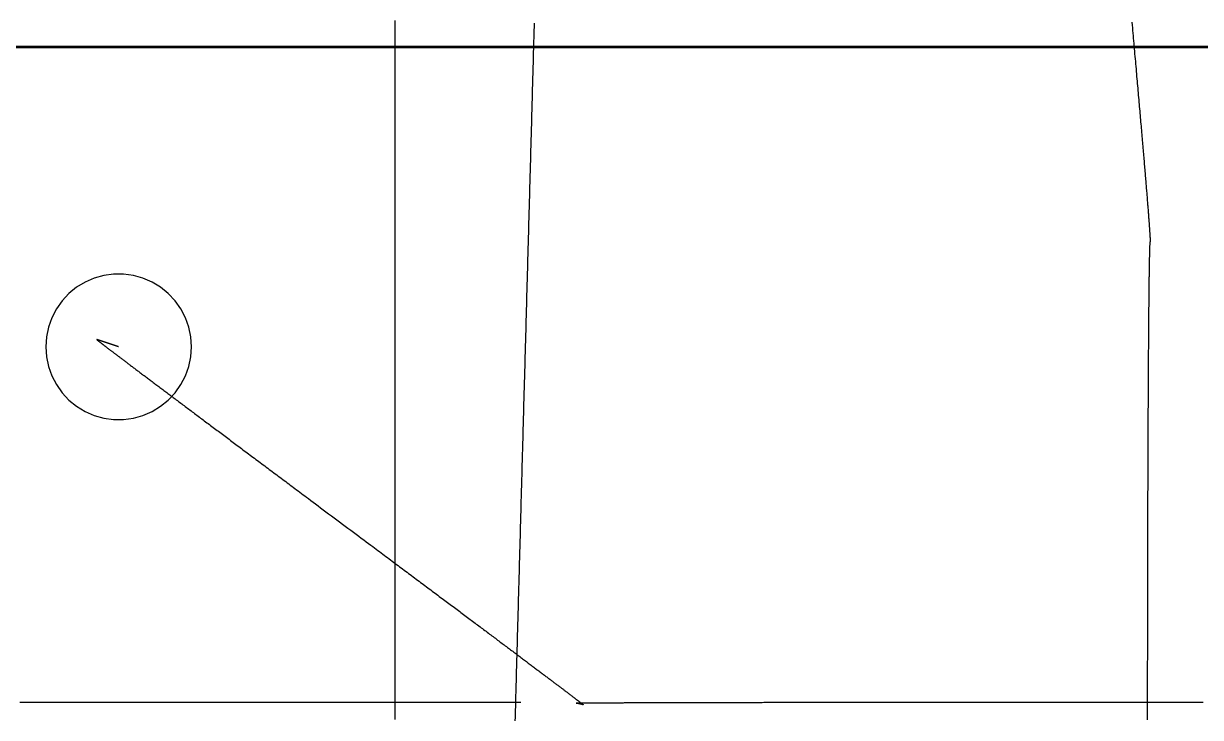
# Model space of a CAD drawing. Header units: millimetres. Extents: x -226 to 218, y -257 to 254.
# Drawn here: x -169.7 to -105.7, y 34.3 to 72 of the extents above; entities that cross this region are included whole.
import ezdxf

# ---------------------------------------------------------------- set-up
doc = ezdxf.new("R2010")
doc.units = ezdxf.units.MM
doc.layers.add('SKETCH', color=5, linetype='Continuous')
doc.layers.add('VISIBLE', color=7, linetype='Continuous')

msp = doc.modelspace()

# ---------------------------------------------------------------- linework, layer by layer
at = {"layer": 'SKETCH', "flags": 128}
for points in [[(-149.491, 72.114), (-149.491, 71.85), (-149.491, 71.587), (-149.491, 71.323), (-149.491, 71.06), (-149.491, 70.796), (-149.491, 70.532), (-149.491, 70.269), (-149.491, 70.005), (-149.491, 69.742), (-149.491, 69.478), (-149.491, 69.215), (-149.491, 68.951), (-149.491, 68.687), (-149.491, 68.424), (-149.491, 68.16), (-149.491, 67.897), (-149.491, 67.633), (-149.491, 67.37), (-149.491, 67.106), (-149.491, 66.842), (-149.491, 66.579), (-149.491, 66.315), (-149.491, 66.052), (-149.491, 65.788), (-149.491, 65.525), (-149.491, 65.261), (-149.491, 64.997), (-149.491, 64.734), (-149.491, 64.47), (-149.491, 64.207), (-149.491, 63.943), (-149.491, 63.68), (-149.491, 63.416), (-149.491, 63.152), (-149.491, 62.889), (-149.491, 62.625), (-149.491, 62.362), (-149.491, 62.098), (-149.491, 61.835), (-149.491, 61.571), (-149.491, 61.307), (-149.491, 61.044), (-149.491, 60.78), (-149.491, 60.517), (-149.491, 60.253), (-149.491, 59.99), (-149.491, 59.726), (-149.491, 59.462), (-149.491, 59.199), (-149.491, 58.935), (-149.491, 58.672), (-149.491, 58.408), (-149.491, 58.144), (-149.491, 57.881), (-149.491, 57.617), (-149.491, 57.354), (-149.491, 57.09), (-149.491, 56.827), (-149.491, 56.563), (-149.491, 56.299), (-149.491, 56.036), (-149.491, 55.772), (-149.491, 55.509), (-149.491, 55.245), (-149.491, 54.982), (-149.491, 54.718), (-149.491, 54.454), (-149.491, 54.191), (-149.491, 53.927), (-149.491, 53.664), (-149.491, 53.4), (-149.491, 53.137), (-149.491, 52.873), (-149.491, 52.609), (-149.491, 52.346), (-149.491, 52.082), (-149.491, 51.819), (-149.491, 51.555), (-149.491, 51.292), (-149.491, 51.028), (-149.491, 50.764), (-149.491, 50.501), (-149.491, 50.237), (-149.491, 49.974), (-149.491, 49.71), (-149.491, 49.447), (-149.491, 49.183), (-149.491, 48.919), (-149.491, 48.656), (-149.491, 48.392), (-149.491, 48.129), (-149.491, 47.865), (-149.491, 47.602), (-149.491, 47.338), (-149.491, 47.074), (-149.491, 46.811), (-149.491, 46.547), (-149.491, 46.284), (-149.491, 46.02), (-149.491, 45.756), (-149.491, 45.493), (-149.491, 45.229), (-149.491, 44.966), (-149.491, 44.702), (-149.491, 44.439), (-149.491, 44.175), (-149.491, 43.911), (-149.491, 43.648), (-149.491, 43.384), (-149.491, 43.121), (-149.491, 42.857), (-149.491, 42.594), (-149.491, 42.33), (-149.491, 42.066), (-149.491, 41.803), (-149.491, 41.539), (-149.491, 41.276), (-149.491, 41.012), (-149.491, 40.749), (-149.491, 40.485), (-149.491, 40.221), (-149.491, 39.958), (-149.491, 39.694), (-149.491, 39.431), (-149.491, 39.167), (-149.491, 38.904), (-149.491, 38.64), (-149.491, 38.376), (-149.491, 38.113), (-149.491, 37.849), (-149.491, 37.586), (-149.491, 37.322), (-149.491, 37.059), (-149.491, 36.795), (-149.491, 36.531), (-149.491, 36.268), (-149.491, 36.004), (-149.491, 35.741), (-149.491, 35.477), (-149.491, 35.214), (-149.491, 34.95), (-149.491, 34.686), (-149.491, 34.423), (-149.491, 34.159)], [(-141.926, 71.975), (-141.931, 71.778), (-141.937, 71.581), (-141.942, 71.385), (-141.947, 71.188), (-141.953, 70.992), (-141.958, 70.795), (-141.964, 70.598), (-141.969, 70.402), (-141.974, 70.205), (-141.98, 70.009), (-141.985, 69.812), (-141.99, 69.615), (-141.996, 69.419), (-142.001, 69.222), (-142.007, 69.026), (-142.012, 68.829), (-142.017, 68.633), (-142.023, 68.436), (-142.028, 68.239), (-142.034, 68.043), (-142.039, 67.846), (-142.044, 67.65), (-142.05, 67.453), (-142.055, 67.257), (-142.061, 67.06), (-142.066, 66.864), (-142.072, 66.667), (-142.077, 66.471), (-142.082, 66.275), (-142.088, 66.078), (-142.093, 65.882), (-142.099, 65.685), (-142.104, 65.489), (-142.11, 65.292), (-142.115, 65.096), (-142.12, 64.899), (-142.126, 64.703), (-142.131, 64.506), (-142.137, 64.31), (-142.142, 64.113), (-142.148, 63.917), (-142.153, 63.721), (-142.158, 63.524), (-142.164, 63.328), (-142.169, 63.131), (-142.175, 62.935), (-142.18, 62.738), (-142.185, 62.542), (-142.191, 62.345), (-142.196, 62.149), (-142.202, 61.952), (-142.207, 61.756), (-142.212, 61.56), (-142.218, 61.363), (-142.223, 61.167), (-142.228, 60.97), (-142.234, 60.774), (-142.239, 60.577), (-142.244, 60.381), (-142.25, 60.184), (-142.255, 59.988), (-142.261, 59.792), (-142.266, 59.595), (-142.271, 59.399), (-142.277, 59.202), (-142.282, 59.006), (-142.288, 58.81), (-142.293, 58.613), (-142.298, 58.417), (-142.304, 58.22), (-142.309, 58.024), (-142.315, 57.828), (-142.32, 57.631), (-142.325, 57.435), (-142.331, 57.238), (-142.336, 57.042), (-142.342, 56.846), (-142.347, 56.649), (-142.353, 56.453), (-142.358, 56.257), (-142.363, 56.06), (-142.369, 55.864), (-142.374, 55.667), (-142.38, 55.471), (-142.385, 55.275), (-142.391, 55.078), (-142.396, 54.882), (-142.401, 54.686), (-142.407, 54.489), (-142.412, 54.293), (-142.418, 54.097), (-142.423, 53.9), (-142.429, 53.704), (-142.434, 53.508), (-142.439, 53.312), (-142.445, 53.115), (-142.45, 52.919), (-142.456, 52.723), (-142.461, 52.527), (-142.467, 52.33), (-142.472, 52.134), (-142.477, 51.938), (-142.483, 51.742), (-142.488, 51.545), (-142.494, 51.349), (-142.499, 51.153), (-142.504, 50.957), (-142.51, 50.76), (-142.515, 50.564), (-142.521, 50.368), (-142.526, 50.172), (-142.532, 49.975), (-142.537, 49.779), (-142.542, 49.583), (-142.548, 49.387), (-142.553, 49.191), (-142.559, 48.994), (-142.564, 48.798), (-142.569, 48.602), (-142.575, 48.406), (-142.58, 48.209), (-142.585, 48.013), (-142.591, 47.817), (-142.596, 47.621), (-142.602, 47.424), (-142.607, 47.228), (-142.612, 47.032), (-142.618, 46.836), (-142.623, 46.64), (-142.628, 46.443), (-142.634, 46.247), (-142.639, 46.051), (-142.644, 45.855), (-142.65, 45.659), (-142.655, 45.462), (-142.661, 45.266), (-142.666, 45.07), (-142.671, 44.874), (-142.677, 44.678), (-142.682, 44.481), (-142.688, 44.285), (-142.693, 44.089), (-142.698, 43.893), (-142.704, 43.697), (-142.709, 43.501), (-142.715, 43.305), (-142.72, 43.109), (-142.725, 42.912), (-142.731, 42.716), (-142.736, 42.52), (-142.742, 42.324), (-142.747, 42.128), (-142.753, 41.932), (-142.758, 41.736), (-142.763, 41.54), (-142.769, 41.344), (-142.774, 41.148), (-142.78, 40.952), (-142.785, 40.755), (-142.791, 40.559), (-142.796, 40.363), (-142.801, 40.167), (-142.807, 39.971), (-142.812, 39.775), (-142.818, 39.579), (-142.823, 39.383), (-142.828, 39.187), (-142.834, 38.991), (-142.839, 38.795), (-142.844, 38.599), (-142.85, 38.402), (-142.855, 38.206), (-142.86, 38.01), (-142.866, 37.814), (-142.871, 37.618), (-142.877, 37.422), (-142.882, 37.226), (-142.887, 37.03), (-142.893, 36.834), (-142.898, 36.638), (-142.903, 36.442), (-142.909, 36.246), (-142.914, 36.05), (-142.92, 35.854), (-142.925, 35.658), (-142.93, 35.462), (-142.936, 35.266), (-142.941, 35.07), (-142.946, 34.873), (-142.952, 34.677), (-142.957, 34.481), (-142.963, 34.285), (-142.968, 34.089)], [(-109.449, 72.024), (-109.436, 71.878), (-109.423, 71.732), (-109.41, 71.586), (-109.397, 71.442), (-109.384, 71.298), (-109.372, 71.156), (-109.359, 71.013), (-109.346, 70.872), (-109.334, 70.73), (-109.321, 70.59), (-109.309, 70.45), (-109.297, 70.311), (-109.284, 70.172), (-109.272, 70.035), (-109.26, 69.897), (-109.248, 69.761), (-109.236, 69.625), (-109.224, 69.49), (-109.212, 69.356), (-109.2, 69.223), (-109.189, 69.09), (-109.177, 68.958), (-109.166, 68.828), (-109.154, 68.697), (-109.143, 68.568), (-109.131, 68.44), (-109.12, 68.313), (-109.109, 68.186), (-109.098, 68.061), (-109.087, 67.936), (-109.076, 67.812), (-109.066, 67.689), (-109.055, 67.566), (-109.044, 67.444), (-109.034, 67.324), (-109.023, 67.203), (-109.013, 67.084), (-109.002, 66.965), (-108.992, 66.848), (-108.982, 66.731), (-108.972, 66.615), (-108.962, 66.5), (-108.952, 66.386), (-108.942, 66.272), (-108.932, 66.16), (-108.922, 66.048), (-108.913, 65.938), (-108.903, 65.829), (-108.894, 65.72), (-108.885, 65.613), (-108.876, 65.506), (-108.867, 65.401), (-108.858, 65.296), (-108.849, 65.193), (-108.84, 65.09), (-108.831, 64.989), (-108.823, 64.888), (-108.814, 64.788), (-108.806, 64.689), (-108.797, 64.591), (-108.789, 64.494), (-108.781, 64.398), (-108.773, 64.302), (-108.765, 64.208), (-108.757, 64.115), (-108.749, 64.023), (-108.741, 63.931), (-108.734, 63.841), (-108.726, 63.752), (-108.719, 63.664), (-108.712, 63.577), (-108.704, 63.49), (-108.697, 63.405), (-108.69, 63.321), (-108.684, 63.239), (-108.677, 63.157), (-108.67, 63.076), (-108.664, 62.997), (-108.657, 62.918), (-108.651, 62.84), (-108.644, 62.764), (-108.638, 62.688), (-108.632, 62.613), (-108.626, 62.54), (-108.62, 62.467), (-108.615, 62.396), (-108.609, 62.325), (-108.603, 62.256), (-108.598, 62.187), (-108.593, 62.12), (-108.587, 62.054), (-108.582, 61.988), (-108.577, 61.924), (-108.572, 61.861), (-108.567, 61.8), (-108.563, 61.739), (-108.558, 61.679), (-108.553, 61.621), (-108.549, 61.564), (-108.545, 61.507), (-108.54, 61.452), (-108.536, 61.399), (-108.532, 61.346), (-108.528, 61.294), (-108.524, 61.244), (-108.521, 61.194), (-108.517, 61.146), (-108.514, 61.099), (-108.51, 61.053), (-108.507, 61.007), (-108.504, 60.964), (-108.5, 60.921), (-108.497, 60.879), (-108.495, 60.838), (-108.492, 60.799), (-108.489, 60.761), (-108.486, 60.724), (-108.484, 60.688), (-108.482, 60.653), (-108.479, 60.619), (-108.477, 60.587), (-108.475, 60.555), (-108.473, 60.525), (-108.471, 60.496), (-108.47, 60.468), (-108.468, 60.442), (-108.467, 60.418), (-108.466, 60.396), (-108.464, 60.376), (-108.464, 60.358), (-108.463, 60.341), (-108.462, 60.326), (-108.461, 60.312), (-108.461, 60.299), (-108.46, 60.287), (-108.46, 60.276), (-108.46, 60.265), (-108.46, 60.256), (-108.46, 60.246), (-108.46, 60.237), (-108.46, 60.228), (-108.46, 60.22), (-108.46, 60.211), (-108.46, 60.201), (-108.461, 60.191), (-108.461, 60.181), (-108.461, 60.17), (-108.462, 60.158), (-108.462, 60.145), (-108.462, 60.132), (-108.463, 60.12), (-108.463, 60.109), (-108.464, 60.099), (-108.465, 60.089), (-108.466, 60.08), (-108.466, 60.071), (-108.467, 60.062), (-108.468, 60.053), (-108.469, 60.044), (-108.471, 60.035), (-108.472, 60.025), (-108.473, 60.015), (-108.474, 60.004), (-108.475, 59.992), (-108.476, 59.979), (-108.477, 59.965), (-108.479, 59.949), (-108.48, 59.932), (-108.481, 59.914), (-108.482, 59.894), (-108.483, 59.872), (-108.484, 59.847), (-108.485, 59.821), (-108.486, 59.793), (-108.487, 59.764), (-108.488, 59.734), (-108.489, 59.702), (-108.49, 59.669), (-108.491, 59.636), (-108.492, 59.601), (-108.493, 59.564), (-108.494, 59.527), (-108.495, 59.488), (-108.496, 59.449), (-108.497, 59.408), (-108.498, 59.366), (-108.498, 59.323), (-108.499, 59.279), (-108.5, 59.233), (-108.501, 59.187), (-108.502, 59.139), (-108.503, 59.091), (-108.504, 59.041), (-108.505, 58.99), (-108.506, 58.938), (-108.507, 58.885), (-108.508, 58.831), (-108.509, 58.776), (-108.51, 58.719), (-108.511, 58.662), (-108.511, 58.603), (-108.512, 58.543), (-108.513, 58.482), (-108.514, 58.42), (-108.515, 58.356), (-108.516, 58.292), (-108.517, 58.226), (-108.518, 58.16), (-108.519, 58.092), (-108.52, 58.023), (-108.521, 57.953), (-108.521, 57.882), (-108.522, 57.81), (-108.523, 57.737), (-108.524, 57.663), (-108.525, 57.588), (-108.526, 57.512), (-108.527, 57.435), (-108.528, 57.357), (-108.528, 57.278), (-108.529, 57.198), (-108.53, 57.116), (-108.531, 57.034), (-108.532, 56.951), (-108.533, 56.866), (-108.534, 56.781), (-108.534, 56.694), (-108.535, 56.606), (-108.536, 56.518), (-108.537, 56.428), (-108.538, 56.337), (-108.539, 56.245), (-108.54, 56.152), (-108.54, 56.058), (-108.541, 55.963), (-108.542, 55.867), (-108.543, 55.771), (-108.544, 55.673), (-108.544, 55.574), (-108.545, 55.475), (-108.546, 55.374), (-108.547, 55.273), (-108.548, 55.17), (-108.548, 55.067), (-108.549, 54.963), (-108.55, 54.858), (-108.551, 54.752), (-108.552, 54.645), (-108.552, 54.536), (-108.553, 54.427), (-108.554, 54.317), (-108.555, 54.206), (-108.555, 54.094), (-108.556, 53.981), (-108.557, 53.867), (-108.558, 53.752), (-108.558, 53.636), (-108.559, 53.519), (-108.56, 53.401), (-108.561, 53.283), (-108.561, 53.164), (-108.562, 53.043), (-108.563, 52.922), (-108.563, 52.801), (-108.564, 52.678), (-108.565, 52.555), (-108.566, 52.431), (-108.566, 52.306), (-108.567, 52.18), (-108.568, 52.054), (-108.568, 51.927), (-108.569, 51.798), (-108.57, 51.669), (-108.57, 51.539), (-108.571, 51.408), (-108.572, 51.276), (-108.572, 51.144), (-108.573, 51.01), (-108.574, 50.876), (-108.574, 50.741), (-108.575, 50.605), (-108.576, 50.468), (-108.576, 50.331), (-108.577, 50.192), (-108.577, 50.054), (-108.578, 49.914), (-108.579, 49.774), (-108.579, 49.633), (-108.58, 49.491), (-108.58, 49.349), (-108.581, 49.206), (-108.582, 49.063), (-108.582, 48.919), (-108.583, 48.775), (-108.583, 48.629), (-108.584, 48.483), (-108.584, 48.336), (-108.585, 48.188), (-108.585, 48.039), (-108.586, 47.89), (-108.587, 47.74), (-108.587, 47.589), (-108.588, 47.438), (-108.588, 47.286), (-108.589, 47.133), (-108.589, 46.98), (-108.59, 46.826), (-108.59, 46.671), (-108.591, 46.516), (-108.591, 46.361), (-108.592, 46.205), (-108.592, 46.048), (-108.593, 45.891), (-108.593, 45.733), (-108.593, 45.575), (-108.594, 45.417), (-108.594, 45.258), (-108.595, 45.099), (-108.595, 44.939), (-108.596, 44.778), (-108.596, 44.617), (-108.596, 44.455), (-108.597, 44.293), (-108.597, 44.13), (-108.598, 43.966), (-108.598, 43.802), (-108.598, 43.637), (-108.599, 43.472), (-108.599, 43.306), (-108.6, 43.14), (-108.6, 42.974), (-108.6, 42.807), (-108.601, 42.639), (-108.601, 42.472), (-108.601, 42.304), (-108.602, 42.135), (-108.602, 41.967), (-108.602, 41.798), (-108.603, 41.628), (-108.603, 41.459), (-108.603, 41.289), (-108.604, 41.119), (-108.604, 40.949), (-108.604, 40.778), (-108.604, 40.606), (-108.605, 40.434), (-108.605, 40.262), (-108.605, 40.089), (-108.605, 39.916), (-108.606, 39.742), (-108.606, 39.569), (-108.606, 39.394), (-108.606, 39.22), (-108.607, 39.045), (-108.607, 38.87), (-108.607, 38.695), (-108.607, 38.519), (-108.607, 38.344), (-108.608, 38.168), (-108.608, 37.992), (-108.608, 37.816), (-108.608, 37.64), (-108.608, 37.463), (-108.609, 37.287), (-108.609, 37.111), (-108.609, 36.935), (-108.609, 36.76), (-108.609, 36.587), (-108.609, 36.414), (-108.609, 36.242), (-108.609, 36.071), (-108.61, 35.899), (-108.61, 35.728), (-108.61, 35.556), (-108.61, 35.384), (-108.61, 35.212), (-108.61, 35.039), (-108.61, 34.864), (-108.61, 34.689), (-108.61, 34.512), (-108.61, 34.333), (-108.61, 34.153)], [(-160.547, 54.406), (-160.584, 54.945), (-160.694, 55.473), (-160.874, 55.982), (-161.123, 56.462), (-161.434, 56.903), (-161.803, 57.298), (-162.222, 57.638), (-162.683, 57.919), (-163.179, 58.134), (-163.699, 58.28), (-164.234, 58.353), (-164.774, 58.353), (-165.309, 58.28), (-165.829, 58.134), (-166.324, 57.919), (-166.785, 57.638), (-167.204, 57.298), (-167.573, 56.903), (-167.884, 56.462), (-168.133, 55.982), (-168.314, 55.473), (-168.424, 54.945), (-168.46, 54.406), (-168.424, 53.867), (-168.314, 53.338), (-168.133, 52.829), (-167.884, 52.35), (-167.573, 51.909), (-167.204, 51.514), (-166.785, 51.173), (-166.324, 50.893), (-165.829, 50.678), (-165.309, 50.532), (-164.774, 50.458), (-164.234, 50.458), (-163.699, 50.532), (-163.179, 50.678), (-162.683, 50.893), (-162.222, 51.173), (-161.803, 51.514), (-161.434, 51.909), (-161.123, 52.35), (-160.874, 52.829), (-160.694, 53.338), (-160.584, 53.867), (-160.547, 54.406)], [(-164.504, 54.406), (-164.506, 54.407), (-164.507, 54.407), (-164.509, 54.408), (-164.511, 54.408), (-164.513, 54.409), (-164.515, 54.41), (-164.517, 54.41), (-164.519, 54.411), (-164.521, 54.412), (-164.523, 54.412), (-164.525, 54.413), (-164.527, 54.413), (-164.528, 54.414), (-164.53, 54.415), (-164.532, 54.415), (-164.534, 54.416), (-164.536, 54.417), (-164.538, 54.417), (-164.54, 54.418), (-164.542, 54.419), (-164.544, 54.419), (-164.546, 54.42), (-164.547, 54.42), (-164.549, 54.421), (-164.551, 54.422), (-164.553, 54.422), (-164.555, 54.423), (-164.557, 54.424), (-164.559, 54.424), (-164.561, 54.425), (-164.563, 54.425), (-164.565, 54.426), (-164.567, 54.427), (-164.568, 54.427), (-164.57, 54.428), (-164.572, 54.429), (-164.574, 54.429), (-164.576, 54.43), (-164.578, 54.43), (-164.58, 54.431), (-164.582, 54.432), (-164.584, 54.432), (-164.586, 54.433), (-164.588, 54.434), (-164.589, 54.434), (-164.591, 54.435), (-164.593, 54.436), (-164.595, 54.436), (-164.597, 54.437), (-164.599, 54.437), (-164.601, 54.438), (-164.603, 54.439), (-164.605, 54.439), (-164.607, 54.44), (-164.609, 54.441), (-164.61, 54.441), (-164.612, 54.442), (-164.614, 54.442), (-164.616, 54.443), (-164.618, 54.444), (-164.62, 54.444), (-164.622, 54.445), (-164.624, 54.446), (-164.626, 54.446), (-164.628, 54.447), (-164.63, 54.448), (-164.631, 54.448), (-164.633, 54.449), (-164.635, 54.449), (-164.637, 54.45), (-164.639, 54.451), (-164.641, 54.451), (-164.643, 54.452), (-164.645, 54.453), (-164.647, 54.453), (-164.649, 54.454), (-164.651, 54.454), (-164.652, 54.455), (-164.654, 54.456), (-164.656, 54.456), (-164.658, 54.457), (-164.66, 54.458), (-164.662, 54.458), (-164.664, 54.459), (-164.666, 54.46), (-164.668, 54.46), (-164.67, 54.461), (-164.672, 54.461), (-164.674, 54.462), (-164.675, 54.463), (-164.677, 54.463), (-164.679, 54.464), (-164.681, 54.465), (-164.683, 54.465), (-164.685, 54.466), (-164.687, 54.467), (-164.689, 54.467), (-164.691, 54.468), (-164.693, 54.468), (-164.695, 54.469), (-164.696, 54.47), (-164.698, 54.47), (-164.7, 54.471), (-164.702, 54.472), (-164.704, 54.472), (-164.706, 54.473), (-164.708, 54.473), (-164.71, 54.474), (-164.712, 54.475), (-164.714, 54.475), (-164.716, 54.476), (-164.717, 54.477), (-164.719, 54.477), (-164.721, 54.478), (-164.723, 54.479), (-164.725, 54.479), (-164.727, 54.48), (-164.729, 54.48), (-164.731, 54.481), (-164.733, 54.482), (-164.735, 54.482), (-164.737, 54.483), (-164.739, 54.484), (-164.74, 54.484), (-164.742, 54.485), (-164.744, 54.485), (-164.746, 54.486), (-164.748, 54.487), (-164.75, 54.487), (-164.752, 54.488), (-164.754, 54.489), (-164.756, 54.489), (-164.758, 54.49), (-164.76, 54.491), (-164.761, 54.491), (-164.763, 54.492), (-164.765, 54.492), (-164.767, 54.493), (-164.769, 54.494), (-164.771, 54.494), (-164.773, 54.495), (-164.775, 54.496), (-164.777, 54.496), (-164.779, 54.497), (-164.781, 54.497), (-164.783, 54.498), (-164.784, 54.499), (-164.786, 54.499), (-164.788, 54.5), (-164.79, 54.501), (-164.792, 54.501), (-164.794, 54.502), (-164.796, 54.503), (-164.798, 54.503), (-164.8, 54.504), (-164.802, 54.504), (-164.804, 54.505), (-164.805, 54.506), (-164.807, 54.506), (-164.809, 54.507), (-164.811, 54.508), (-164.813, 54.508), (-164.815, 54.509), (-164.817, 54.51), (-164.819, 54.51), (-164.821, 54.511), (-164.823, 54.511), (-164.825, 54.512), (-164.827, 54.513), (-164.828, 54.513), (-164.83, 54.514), (-164.832, 54.515), (-164.834, 54.515), (-164.836, 54.516), (-164.838, 54.516), (-164.84, 54.517), (-164.842, 54.518), (-164.844, 54.518), (-164.846, 54.519), (-164.848, 54.52), (-164.85, 54.52), (-164.852, 54.521), (-164.853, 54.522), (-164.855, 54.522), (-164.857, 54.523), (-164.859, 54.523), (-164.861, 54.524), (-164.863, 54.525), (-164.865, 54.525), (-164.867, 54.526), (-164.869, 54.527), (-164.871, 54.527), (-164.872, 54.528), (-164.874, 54.528), (-164.876, 54.529), (-164.878, 54.53), (-164.88, 54.53), (-164.881, 54.531), (-164.883, 54.531), (-164.885, 54.532), (-164.887, 54.533), (-164.888, 54.533), (-164.89, 54.534), (-164.892, 54.534), (-164.894, 54.535), (-164.896, 54.536), (-164.897, 54.536), (-164.899, 54.537), (-164.901, 54.537), (-164.903, 54.538), (-164.904, 54.538), (-164.906, 54.539), (-164.908, 54.54), (-164.91, 54.54), (-164.912, 54.541), (-164.913, 54.541), (-164.915, 54.542), (-164.917, 54.543), (-164.919, 54.543), (-164.92, 54.544), (-164.922, 54.544), (-164.924, 54.545), (-164.926, 54.546), (-164.928, 54.546), (-164.929, 54.547), (-164.931, 54.547), (-164.933, 54.548), (-164.935, 54.548), (-164.936, 54.549), (-164.938, 54.55), (-164.94, 54.55), (-164.942, 54.551), (-164.944, 54.551), (-164.945, 54.552), (-164.947, 54.553), (-164.949, 54.553), (-164.951, 54.554), (-164.953, 54.554), (-164.954, 54.555), (-164.956, 54.556), (-164.958, 54.556), (-164.96, 54.557), (-164.961, 54.557), (-164.963, 54.558), (-164.965, 54.558), (-164.967, 54.559), (-164.969, 54.56), (-164.97, 54.56), (-164.972, 54.561), (-164.974, 54.561), (-164.976, 54.562), (-164.977, 54.563), (-164.979, 54.563), (-164.981, 54.564), (-164.983, 54.564), (-164.985, 54.565), (-164.986, 54.566), (-164.988, 54.566), (-164.99, 54.567), (-164.992, 54.567), (-164.994, 54.568), (-164.995, 54.569), (-164.997, 54.569), (-164.999, 54.57), (-165.001, 54.57), (-165.002, 54.571), (-165.004, 54.571), (-165.006, 54.572), (-165.008, 54.573), (-165.01, 54.573), (-165.011, 54.574), (-165.013, 54.574), (-165.015, 54.575), (-165.017, 54.576), (-165.019, 54.576), (-165.02, 54.577), (-165.022, 54.577), (-165.024, 54.578), (-165.026, 54.579), (-165.027, 54.579), (-165.029, 54.58), (-165.031, 54.58), (-165.033, 54.581), (-165.035, 54.581), (-165.036, 54.582), (-165.038, 54.583), (-165.04, 54.583), (-165.042, 54.584), (-165.043, 54.584), (-165.045, 54.585), (-165.047, 54.586), (-165.049, 54.586), (-165.051, 54.587), (-165.052, 54.587), (-165.054, 54.588), (-165.056, 54.589), (-165.058, 54.589), (-165.06, 54.59), (-165.061, 54.59), (-165.063, 54.591), (-165.065, 54.592), (-165.067, 54.592), (-165.068, 54.593), (-165.07, 54.593), (-165.072, 54.594), (-165.074, 54.594), (-165.076, 54.595), (-165.077, 54.596), (-165.079, 54.596), (-165.081, 54.597), (-165.083, 54.597), (-165.085, 54.598), (-165.086, 54.599), (-165.088, 54.599), (-165.09, 54.6), (-165.092, 54.6), (-165.093, 54.601), (-165.095, 54.602), (-165.097, 54.602), (-165.099, 54.603), (-165.101, 54.603), (-165.102, 54.604), (-165.104, 54.605), (-165.106, 54.605), (-165.108, 54.606), (-165.11, 54.606), (-165.111, 54.607), (-165.113, 54.607), (-165.115, 54.608), (-165.117, 54.609), (-165.118, 54.609), (-165.12, 54.61), (-165.122, 54.61), (-165.124, 54.611), (-165.126, 54.612), (-165.127, 54.612), (-165.129, 54.613), (-165.131, 54.613), (-165.133, 54.614), (-165.135, 54.615), (-165.136, 54.615), (-165.138, 54.616), (-165.14, 54.616), (-165.142, 54.617), (-165.143, 54.618), (-165.145, 54.618), (-165.147, 54.619), (-165.149, 54.619), (-165.151, 54.62), (-165.152, 54.62), (-165.154, 54.621), (-165.156, 54.622), (-165.158, 54.622), (-165.16, 54.623), (-165.161, 54.623), (-165.163, 54.624), (-165.165, 54.625), (-165.167, 54.625), (-165.169, 54.626), (-165.17, 54.626), (-165.172, 54.627), (-165.174, 54.628), (-165.176, 54.628), (-165.177, 54.629), (-165.179, 54.629), (-165.181, 54.63), (-165.183, 54.631), (-165.185, 54.631), (-165.186, 54.632), (-165.188, 54.632), (-165.19, 54.633), (-165.192, 54.633), (-165.194, 54.634), (-165.195, 54.635), (-165.197, 54.635), (-165.199, 54.636), (-165.201, 54.636), (-165.202, 54.637), (-165.204, 54.638), (-165.206, 54.638), (-165.208, 54.639), (-165.21, 54.639), (-165.211, 54.64), (-165.213, 54.641), (-165.215, 54.641), (-165.217, 54.642), (-165.219, 54.642), (-165.22, 54.643), (-165.222, 54.644), (-165.224, 54.644), (-165.226, 54.645), (-165.228, 54.645), (-165.229, 54.646), (-165.231, 54.646), (-165.233, 54.647), (-165.235, 54.648), (-165.236, 54.648), (-165.238, 54.649), (-165.24, 54.649), (-165.242, 54.65), (-165.244, 54.651), (-165.245, 54.651), (-165.247, 54.652), (-165.249, 54.652), (-165.251, 54.653), (-165.253, 54.654), (-165.254, 54.654), (-165.256, 54.655), (-165.258, 54.655), (-165.26, 54.656), (-165.262, 54.657), (-165.263, 54.657), (-165.265, 54.658), (-165.267, 54.658), (-165.269, 54.659), (-165.27, 54.66), (-165.272, 54.66), (-165.274, 54.661), (-165.276, 54.661), (-165.278, 54.662), (-165.279, 54.662), (-165.281, 54.663), (-165.283, 54.664), (-165.285, 54.664), (-165.287, 54.665), (-165.288, 54.665), (-165.29, 54.666), (-165.292, 54.667), (-165.294, 54.667), (-165.296, 54.668), (-165.297, 54.668), (-165.299, 54.669), (-165.301, 54.67), (-165.303, 54.67), (-165.304, 54.671), (-165.306, 54.671), (-165.308, 54.672), (-165.31, 54.673), (-165.312, 54.673), (-165.313, 54.674), (-165.315, 54.674), (-165.317, 54.675), (-165.319, 54.675), (-165.321, 54.676), (-165.322, 54.677), (-165.324, 54.677), (-165.326, 54.678), (-165.328, 54.678), (-165.33, 54.679), (-165.331, 54.68), (-165.333, 54.68), (-165.335, 54.681), (-165.337, 54.681), (-165.338, 54.682), (-165.34, 54.683), (-165.342, 54.683), (-165.344, 54.684), (-165.346, 54.684), (-165.347, 54.685), (-165.349, 54.686), (-165.351, 54.686), (-165.353, 54.687), (-165.355, 54.687), (-165.356, 54.688), (-165.358, 54.689), (-165.36, 54.689), (-165.362, 54.69), (-165.364, 54.69), (-165.365, 54.691), (-165.367, 54.691), (-165.369, 54.692), (-165.371, 54.693), (-165.373, 54.693), (-165.374, 54.694), (-165.376, 54.694), (-165.378, 54.695), (-165.38, 54.696), (-165.381, 54.696), (-165.383, 54.697), (-165.385, 54.697), (-165.387, 54.698), (-165.389, 54.699), (-165.39, 54.699), (-165.392, 54.7), (-165.394, 54.7), (-165.396, 54.701), (-165.398, 54.702), (-165.399, 54.702), (-165.401, 54.703), (-165.403, 54.703), (-165.405, 54.704), (-165.407, 54.705), (-165.408, 54.705), (-165.41, 54.706), (-165.412, 54.706), (-165.414, 54.707), (-165.416, 54.707), (-165.417, 54.708), (-165.419, 54.709), (-165.421, 54.709), (-165.423, 54.71), (-165.425, 54.71), (-165.426, 54.711), (-165.428, 54.712), (-165.43, 54.712), (-165.432, 54.713), (-165.433, 54.713), (-165.435, 54.714), (-165.437, 54.715), (-165.439, 54.715), (-165.441, 54.716), (-165.442, 54.716), (-165.444, 54.717), (-165.446, 54.718), (-165.448, 54.718), (-165.45, 54.719), (-165.451, 54.719), (-165.453, 54.72), (-165.455, 54.721), (-165.457, 54.721), (-165.459, 54.722), (-165.46, 54.722), (-165.462, 54.723), (-165.464, 54.723), (-165.466, 54.724), (-165.468, 54.725), (-165.469, 54.725), (-165.471, 54.726), (-165.473, 54.726), (-165.475, 54.727), (-165.477, 54.728), (-165.478, 54.728), (-165.48, 54.729), (-165.482, 54.729), (-165.484, 54.73), (-165.485, 54.731), (-165.487, 54.731), (-165.489, 54.732), (-165.491, 54.732), (-165.493, 54.733), (-165.494, 54.734), (-165.496, 54.734), (-165.498, 54.735), (-165.5, 54.735), (-165.502, 54.736), (-165.503, 54.737), (-165.505, 54.737), (-165.507, 54.738), (-165.509, 54.738), (-165.511, 54.739), (-165.512, 54.74), (-165.514, 54.74), (-165.516, 54.741), (-165.518, 54.741), (-165.52, 54.742), (-165.521, 54.742), (-165.523, 54.743), (-165.525, 54.744), (-165.527, 54.744), (-165.529, 54.745), (-165.53, 54.745), (-165.532, 54.746), (-165.534, 54.747), (-165.536, 54.747), (-165.538, 54.748), (-165.539, 54.748), (-165.541, 54.749), (-165.543, 54.75), (-165.545, 54.75), (-165.547, 54.751), (-165.548, 54.751), (-165.55, 54.752), (-165.552, 54.753), (-165.554, 54.753), (-165.555, 54.754), (-165.557, 54.754), (-165.559, 54.755), (-165.561, 54.756), (-165.563, 54.756), (-165.564, 54.757), (-165.566, 54.757), (-165.568, 54.758), (-165.57, 54.759), (-165.572, 54.759), (-165.573, 54.76), (-165.575, 54.76), (-165.577, 54.761), (-165.579, 54.761), (-165.581, 54.762), (-165.582, 54.763), (-165.584, 54.763), (-165.586, 54.764), (-165.588, 54.764), (-165.59, 54.765), (-165.591, 54.766), (-165.593, 54.766), (-165.595, 54.767), (-165.597, 54.767), (-165.599, 54.768), (-165.6, 54.769), (-165.602, 54.769), (-165.604, 54.77), (-165.606, 54.77), (-165.608, 54.771), (-165.609, 54.772), (-165.611, 54.772), (-165.613, 54.773), (-165.615, 54.773), (-165.617, 54.774), (-165.618, 54.775), (-165.62, 54.775), (-165.622, 54.776), (-165.624, 54.776), (-165.626, 54.777), (-165.627, 54.778), (-165.629, 54.778), (-165.631, 54.779), (-165.633, 54.779), (-165.635, 54.78), (-165.636, 54.781), (-165.638, 54.781), (-165.64, 54.782), (-165.642, 54.782), (-165.644, 54.783), (-165.645, 54.784), (-165.648, 54.785), (-165.65, 54.786), (-165.653, 54.787), (-165.656, 54.788), (-165.659, 54.79), (-165.662, 54.791), (-165.665, 54.793), (-165.668, 54.795), (-165.672, 54.796), (-165.675, 54.798), (-165.678, 54.799), (-165.68, 54.8), (-165.683, 54.801), (-165.685, 54.802), (-165.687, 54.803), (-165.689, 54.803), (-165.69, 54.804), (-165.691, 54.803), (-165.691, 54.803), (-165.691, 54.802), (-165.69, 54.801), (-165.689, 54.799), (-165.687, 54.797), (-165.685, 54.795), (-165.683, 54.794), (-165.681, 54.792), (-165.679, 54.79), (-165.677, 54.788), (-165.675, 54.786), (-165.673, 54.784), (-165.671, 54.782), (-165.668, 54.779), (-165.665, 54.777), (-165.662, 54.774), (-165.659, 54.771), (-165.655, 54.768), (-165.651, 54.765), (-165.647, 54.761), (-165.642, 54.757), (-165.637, 54.753), (-165.631, 54.748), (-165.625, 54.743), (-165.618, 54.737), (-165.61, 54.731), (-165.602, 54.725), (-165.594, 54.718), (-165.585, 54.711), (-165.575, 54.703), (-165.565, 54.695), (-165.554, 54.687), (-165.543, 54.678), (-165.531, 54.669), (-165.519, 54.659), (-165.507, 54.65), (-165.494, 54.64), (-165.48, 54.629), (-165.466, 54.619), (-165.452, 54.607), (-165.438, 54.596), (-165.422, 54.584), (-165.407, 54.572), (-165.391, 54.56), (-165.374, 54.547), (-165.357, 54.534), (-165.34, 54.521), (-165.322, 54.507), (-165.304, 54.493), (-165.286, 54.479), (-165.267, 54.464), (-165.247, 54.449), (-165.227, 54.434), (-165.207, 54.419), (-165.186, 54.403), (-165.165, 54.387), (-165.143, 54.37), (-165.121, 54.353), (-165.099, 54.336), (-165.076, 54.319), (-165.052, 54.301), (-165.029, 54.283), (-165.004, 54.264), (-164.98, 54.246), (-164.955, 54.227), (-164.929, 54.207), (-164.903, 54.187), (-164.877, 54.167), (-164.85, 54.147), (-164.823, 54.126), (-164.795, 54.105), (-164.767, 54.084), (-164.738, 54.062), (-164.709, 54.041), (-164.68, 54.018), (-164.65, 53.996), (-164.62, 53.973), (-164.589, 53.95), (-164.558, 53.926), (-164.527, 53.902), (-164.495, 53.878), (-164.462, 53.854), (-164.429, 53.829), (-164.396, 53.804), (-164.362, 53.778), (-164.328, 53.752), (-164.294, 53.726), (-164.259, 53.7), (-164.223, 53.673), (-164.187, 53.646), (-164.151, 53.619), (-164.114, 53.591), (-164.077, 53.563), (-164.04, 53.535), (-164.002, 53.506), (-163.964, 53.477), (-163.925, 53.448), (-163.886, 53.419), (-163.847, 53.389), (-163.807, 53.359), (-163.766, 53.329), (-163.726, 53.298), (-163.685, 53.267), (-163.643, 53.236), (-163.601, 53.204), (-163.559, 53.172), (-163.516, 53.14), (-163.473, 53.108), (-163.429, 53.075), (-163.385, 53.042), (-163.341, 53.009), (-163.296, 52.975), (-163.251, 52.941), (-163.205, 52.907), (-163.159, 52.872), (-163.113, 52.837), (-163.066, 52.802), (-163.019, 52.767), (-162.972, 52.731), (-162.924, 52.695), (-162.875, 52.659), (-162.827, 52.622), (-162.778, 52.585), (-162.728, 52.548), (-162.678, 52.511), (-162.628, 52.473), (-162.577, 52.435), (-162.526, 52.396), (-162.475, 52.358), (-162.423, 52.319), (-162.371, 52.28), (-162.318, 52.24), (-162.265, 52.2), (-162.212, 52.16), (-162.158, 52.12), (-162.104, 52.079), (-162.049, 52.038), (-161.994, 51.997), (-161.939, 51.956), (-161.883, 51.914), (-161.827, 51.872), (-161.771, 51.83), (-161.714, 51.787), (-161.657, 51.744), (-161.6, 51.701), (-161.542, 51.658), (-161.484, 51.614), (-161.425, 51.57), (-161.366, 51.526), (-161.307, 51.482), (-161.247, 51.437), (-161.187, 51.392), (-161.127, 51.347), (-161.066, 51.301), (-161.005, 51.255), (-160.943, 51.209), (-160.882, 51.163), (-160.819, 51.116), (-160.757, 51.069), (-160.694, 51.022), (-160.63, 50.974), (-160.567, 50.927), (-160.503, 50.879), (-160.438, 50.831), (-160.373, 50.782), (-160.308, 50.733), (-160.243, 50.684), (-160.177, 50.635), (-160.111, 50.586), (-160.045, 50.536), (-159.978, 50.486), (-159.911, 50.436), (-159.844, 50.385), (-159.776, 50.335), (-159.708, 50.284), (-159.64, 50.233), (-159.571, 50.181), (-159.502, 50.13), (-159.433, 50.078), (-159.363, 50.026), (-159.293, 49.973), (-159.222, 49.92), (-159.152, 49.868), (-159.081, 49.814), (-159.009, 49.761), (-158.937, 49.707), (-158.865, 49.653), (-158.793, 49.599), (-158.72, 49.545), (-158.647, 49.49), (-158.574, 49.436), (-158.5, 49.381), (-158.427, 49.325), (-158.352, 49.27), (-158.278, 49.214), (-158.203, 49.158), (-158.128, 49.102), (-158.053, 49.046), (-157.977, 48.99), (-157.901, 48.933), (-157.825, 48.876), (-157.748, 48.818), (-157.671, 48.761), (-157.594, 48.703), (-157.516, 48.645), (-157.438, 48.587), (-157.36, 48.528), (-157.281, 48.47), (-157.202, 48.411), (-157.123, 48.352), (-157.044, 48.293), (-156.964, 48.233), (-156.884, 48.173), (-156.804, 48.113), (-156.724, 48.053), (-156.643, 47.993), (-156.562, 47.933), (-156.481, 47.872), (-156.399, 47.811), (-156.317, 47.75), (-156.235, 47.689), (-156.154, 47.628), (-156.072, 47.567), (-155.991, 47.506), (-155.91, 47.446), (-155.829, 47.385), (-155.748, 47.325), (-155.667, 47.264), (-155.585, 47.203), (-155.504, 47.142), (-155.422, 47.081), (-155.34, 47.02), (-155.257, 46.958), (-155.173, 46.896), (-155.089, 46.833), (-155.004, 46.769), (-154.918, 46.705), (-154.831, 46.64), (-154.743, 46.575), (-154.654, 46.508), (-154.564, 46.441), (-154.473, 46.372), (-154.379, 46.303), (-154.285, 46.232), (-154.189, 46.161), (-154.064, 46.067), (-153.935, 45.971), (-153.801, 45.871), (-153.665, 45.769), (-153.525, 45.665), (-153.382, 45.559), (-153.237, 45.451), (-153.091, 45.341), (-152.942, 45.231), (-152.793, 45.119), (-152.642, 45.007), (-152.492, 44.894), (-152.341, 44.782), (-152.191, 44.67), (-152.041, 44.558), (-151.893, 44.448), (-151.746, 44.338), (-151.601, 44.23), (-151.458, 44.124), (-151.319, 44.019), (-151.182, 43.917), (-151.049, 43.818), (-150.919, 43.722), (-150.794, 43.628), (-150.698, 43.556), (-150.604, 43.486), (-150.51, 43.416), (-150.419, 43.348), (-150.329, 43.281), (-150.239, 43.214), (-150.152, 43.148), (-150.065, 43.084), (-149.979, 43.019), (-149.894, 42.956), (-149.809, 42.893), (-149.726, 42.831), (-149.643, 42.769), (-149.561, 42.707), (-149.479, 42.646), (-149.397, 42.585), (-149.316, 42.524), (-149.235, 42.464), (-149.154, 42.403), (-149.073, 42.343), (-148.991, 42.282), (-148.91, 42.221), (-148.829, 42.161), (-148.747, 42.099), (-148.665, 42.038), (-148.583, 41.977), (-148.501, 41.916), (-148.42, 41.855), (-148.339, 41.795), (-148.258, 41.735), (-148.178, 41.674), (-148.097, 41.614), (-148.017, 41.555), (-147.938, 41.495), (-147.858, 41.436), (-147.779, 41.377), (-147.7, 41.318), (-147.621, 41.259), (-147.543, 41.201), (-147.465, 41.142), (-147.387, 41.084), (-147.31, 41.026), (-147.233, 40.969), (-147.156, 40.911), (-147.08, 40.854), (-147.004, 40.798), (-146.928, 40.741), (-146.852, 40.685), (-146.777, 40.628), (-146.702, 40.572), (-146.628, 40.517), (-146.554, 40.461), (-146.48, 40.406), (-146.406, 40.351), (-146.333, 40.296), (-146.259, 40.241), (-146.187, 40.187), (-146.114, 40.133), (-146.042, 40.079), (-145.97, 40.025), (-145.899, 39.972), (-145.827, 39.918), (-145.757, 39.865), (-145.686, 39.813), (-145.616, 39.76), (-145.546, 39.708), (-145.476, 39.656), (-145.407, 39.604), (-145.338, 39.553), (-145.27, 39.501), (-145.202, 39.45), (-145.134, 39.4), (-145.067, 39.349), (-145, 39.299), (-144.933, 39.249), (-144.866, 39.199), (-144.8, 39.149), (-144.734, 39.1), (-144.669, 39.051), (-144.604, 39.002), (-144.539, 38.954), (-144.474, 38.905), (-144.41, 38.857), (-144.346, 38.809), (-144.283, 38.762), (-144.22, 38.715), (-144.157, 38.668), (-144.094, 38.621), (-144.032, 38.574), (-143.971, 38.528), (-143.909, 38.482), (-143.848, 38.436), (-143.788, 38.391), (-143.728, 38.346), (-143.668, 38.301), (-143.609, 38.256), (-143.55, 38.212), (-143.491, 38.168), (-143.432, 38.124), (-143.374, 38.081), (-143.317, 38.038), (-143.26, 37.995), (-143.203, 37.952), (-143.146, 37.91), (-143.09, 37.868), (-143.034, 37.826), (-142.979, 37.784), (-142.923, 37.743), (-142.869, 37.702), (-142.814, 37.661), (-142.76, 37.62), (-142.707, 37.58), (-142.654, 37.54), (-142.601, 37.501), (-142.549, 37.461), (-142.497, 37.422), (-142.445, 37.384), (-142.394, 37.345), (-142.343, 37.307), (-142.293, 37.269), (-142.243, 37.232), (-142.193, 37.194), (-142.144, 37.157), (-142.095, 37.121), (-142.046, 37.084), (-141.998, 37.048), (-141.95, 37.012), (-141.903, 36.977), (-141.856, 36.941), (-141.81, 36.906), (-141.763, 36.872), (-141.718, 36.837), (-141.672, 36.803), (-141.627, 36.769), (-141.583, 36.736), (-141.539, 36.702), (-141.495, 36.67), (-141.451, 36.637), (-141.408, 36.605), (-141.366, 36.573), (-141.324, 36.541), (-141.282, 36.51), (-141.241, 36.478), (-141.2, 36.448), (-141.16, 36.417), (-141.119, 36.387), (-141.08, 36.357), (-141.041, 36.328), (-141.002, 36.298), (-140.963, 36.269), (-140.925, 36.241), (-140.887, 36.212), (-140.85, 36.184), (-140.813, 36.156), (-140.777, 36.129), (-140.741, 36.101), (-140.705, 36.075), (-140.67, 36.048), (-140.635, 36.022), (-140.601, 35.996), (-140.567, 35.97), (-140.533, 35.945), (-140.5, 35.92), (-140.468, 35.895), (-140.436, 35.871), (-140.404, 35.847), (-140.373, 35.823), (-140.342, 35.8), (-140.311, 35.777), (-140.281, 35.754), (-140.252, 35.732), (-140.223, 35.71), (-140.194, 35.688), (-140.166, 35.666), (-140.138, 35.645), (-140.11, 35.625), (-140.083, 35.604), (-140.057, 35.584), (-140.03, 35.564), (-140.005, 35.544), (-139.979, 35.525), (-139.954, 35.506), (-139.93, 35.488), (-139.906, 35.469), (-139.882, 35.451), (-139.859, 35.434), (-139.837, 35.417), (-139.814, 35.4), (-139.792, 35.383), (-139.771, 35.367), (-139.75, 35.351), (-139.73, 35.335), (-139.709, 35.319), (-139.69, 35.304), (-139.671, 35.29), (-139.652, 35.275), (-139.633, 35.261), (-139.615, 35.247), (-139.598, 35.234), (-139.581, 35.221), (-139.564, 35.208), (-139.548, 35.195), (-139.532, 35.183), (-139.517, 35.171), (-139.502, 35.16), (-139.487, 35.148), (-139.473, 35.138), (-139.46, 35.127), (-139.447, 35.117), (-139.434, 35.107), (-139.422, 35.097), (-139.41, 35.088), (-139.399, 35.079), (-139.388, 35.071), (-139.377, 35.062), (-139.367, 35.055), (-139.358, 35.047), (-139.349, 35.04), (-139.341, 35.034), (-139.333, 35.028), (-139.326, 35.022), (-139.32, 35.017), (-139.314, 35.012), (-139.309, 35.008), (-139.304, 35.003), (-139.299, 35), (-139.295, 34.996), (-139.291, 34.993), (-139.287, 34.99), (-139.284, 34.987), (-139.281, 34.984), (-139.278, 34.982), (-139.276, 34.979), (-139.273, 34.977), (-139.271, 34.975), (-139.269, 34.973), (-139.267, 34.971), (-139.265, 34.969), (-139.263, 34.967), (-139.261, 34.965), (-139.259, 34.963), (-139.257, 34.961), (-139.256, 34.959), (-139.256, 34.958), (-139.256, 34.958), (-139.256, 34.957), (-139.257, 34.957), (-139.258, 34.958), (-139.26, 34.958), (-139.262, 34.959), (-139.265, 34.96), (-139.267, 34.961), (-139.27, 34.962), (-139.273, 34.963), (-139.275, 34.965), (-139.278, 34.966), (-139.281, 34.967), (-139.284, 34.969), (-139.287, 34.97), (-139.29, 34.971), (-139.292, 34.972), (-139.294, 34.973), (-139.296, 34.974), (-139.298, 34.974), (-139.3, 34.975), (-139.301, 34.975), (-139.303, 34.976), (-139.304, 34.976), (-139.306, 34.976), (-139.307, 34.977), (-139.309, 34.977), (-139.311, 34.978), (-139.312, 34.978), (-139.314, 34.978), (-139.315, 34.979), (-139.317, 34.979), (-139.318, 34.979), (-139.32, 34.98), (-139.321, 34.98), (-139.323, 34.981), (-139.325, 34.981), (-139.326, 34.981), (-139.328, 34.982), (-139.329, 34.982), (-139.331, 34.983), (-139.332, 34.983), (-139.334, 34.983), (-139.335, 34.984), (-139.337, 34.984), (-139.339, 34.985), (-139.34, 34.985), (-139.342, 34.985), (-139.343, 34.986), (-139.345, 34.986), (-139.346, 34.987), (-139.348, 34.987), (-139.349, 34.987), (-139.351, 34.988), (-139.352, 34.988), (-139.354, 34.988), (-139.356, 34.989), (-139.357, 34.989), (-139.359, 34.99), (-139.36, 34.99), (-139.362, 34.99), (-139.363, 34.991), (-139.365, 34.991), (-139.366, 34.992), (-139.368, 34.992), (-139.37, 34.992), (-139.371, 34.993), (-139.373, 34.993), (-139.374, 34.994), (-139.376, 34.994), (-139.377, 34.994), (-139.379, 34.995), (-139.38, 34.995), (-139.382, 34.995), (-139.384, 34.996), (-139.385, 34.996), (-139.387, 34.997), (-139.388, 34.997), (-139.39, 34.997), (-139.391, 34.998), (-139.393, 34.998), (-139.394, 34.999), (-139.396, 34.999), (-139.397, 34.999), (-139.399, 35), (-139.401, 35), (-139.402, 35.001), (-139.404, 35.001), (-139.405, 35.001), (-139.407, 35.002), (-139.408, 35.002), (-139.41, 35.002), (-139.411, 35.003), (-139.413, 35.003), (-139.415, 35.004), (-139.416, 35.004), (-139.418, 35.004), (-139.419, 35.005), (-139.421, 35.005), (-139.422, 35.006), (-139.424, 35.006), (-139.425, 35.006), (-139.427, 35.007), (-139.429, 35.007), (-139.43, 35.008), (-139.432, 35.008), (-139.433, 35.008), (-139.435, 35.009), (-139.436, 35.009), (-139.438, 35.01), (-139.439, 35.01), (-139.441, 35.01), (-139.443, 35.011), (-139.444, 35.011), (-139.446, 35.011), (-139.447, 35.012), (-139.449, 35.012), (-139.45, 35.013), (-139.452, 35.013), (-139.453, 35.013), (-139.455, 35.014), (-139.457, 35.014), (-139.458, 35.015), (-139.46, 35.015), (-139.461, 35.015), (-139.463, 35.016), (-139.464, 35.016), (-139.466, 35.017), (-139.467, 35.017), (-139.469, 35.017), (-139.47, 35.018), (-139.472, 35.018), (-139.474, 35.018), (-139.475, 35.019), (-139.477, 35.019), (-139.478, 35.02), (-139.48, 35.02), (-139.481, 35.02), (-139.483, 35.021), (-139.484, 35.021), (-139.486, 35.022), (-139.488, 35.022), (-139.489, 35.022), (-139.491, 35.023), (-139.492, 35.023), (-139.494, 35.024), (-139.495, 35.024), (-139.497, 35.024), (-139.498, 35.025), (-139.5, 35.025), (-139.502, 35.026), (-139.503, 35.026), (-139.505, 35.026), (-139.506, 35.027), (-139.508, 35.027), (-139.509, 35.027), (-139.511, 35.028), (-139.512, 35.028), (-139.514, 35.029), (-139.516, 35.029), (-139.517, 35.029), (-139.519, 35.03), (-139.52, 35.03), (-139.522, 35.031), (-139.523, 35.031), (-139.525, 35.031), (-139.526, 35.032), (-139.528, 35.032), (-139.53, 35.033), (-139.531, 35.033), (-139.533, 35.033), (-139.534, 35.034), (-139.536, 35.034), (-139.537, 35.034), (-139.539, 35.035), (-139.54, 35.035), (-139.542, 35.036), (-139.544, 35.036), (-139.545, 35.036), (-139.547, 35.037), (-139.548, 35.037), (-139.55, 35.038), (-139.551, 35.038), (-139.553, 35.038), (-139.554, 35.039), (-139.556, 35.039), (-139.558, 35.04), (-139.559, 35.04), (-139.561, 35.04), (-139.562, 35.041), (-139.564, 35.041), (-139.565, 35.042), (-139.567, 35.042), (-139.568, 35.042), (-139.57, 35.043), (-139.572, 35.043), (-139.573, 35.043), (-139.575, 35.044), (-139.576, 35.044), (-139.578, 35.045), (-139.579, 35.045), (-139.581, 35.045), (-139.582, 35.046), (-139.584, 35.046), (-139.586, 35.047), (-139.587, 35.047), (-139.589, 35.047), (-139.59, 35.048), (-139.592, 35.048), (-139.593, 35.049), (-139.595, 35.049), (-139.597, 35.049), (-139.598, 35.05), (-139.6, 35.05), (-139.603, 35.051), (-139.606, 35.051), (-139.609, 35.051), (-139.612, 35.052), (-139.615, 35.052), (-139.618, 35.053), (-139.622, 35.053), (-139.625, 35.053), (-139.628, 35.054), (-139.631, 35.054), (-139.634, 35.055), (-139.636, 35.055), (-139.638, 35.055), (-139.64, 35.056), (-139.641, 35.056), (-139.642, 35.057), (-139.643, 35.057), (-139.642, 35.057), (-139.641, 35.058), (-139.64, 35.058), (-139.637, 35.058), (-139.634, 35.059), (-139.631, 35.059), (-139.628, 35.059), (-139.625, 35.059), (-139.623, 35.06), (-139.62, 35.06), (-139.616, 35.06), (-139.613, 35.06), (-139.61, 35.061), (-139.606, 35.061), (-139.602, 35.061), (-139.597, 35.061), (-139.593, 35.062), (-139.587, 35.062), (-139.582, 35.062), (-139.576, 35.062), (-139.569, 35.062), (-139.562, 35.063), (-139.554, 35.063), (-139.545, 35.063), (-139.536, 35.063), (-139.526, 35.064), (-139.515, 35.064), (-139.504, 35.064), (-139.492, 35.064), (-139.478, 35.064), (-139.465, 35.065), (-139.451, 35.065), (-139.436, 35.065), (-139.42, 35.065), (-139.404, 35.066), (-139.388, 35.066), (-139.371, 35.066), (-139.353, 35.066), (-139.335, 35.067), (-139.316, 35.067), (-139.296, 35.067), (-139.277, 35.067), (-139.256, 35.067), (-139.235, 35.068), (-139.213, 35.068), (-139.191, 35.068), (-139.168, 35.068), (-139.145, 35.069), (-139.121, 35.069), (-139.097, 35.069), (-139.072, 35.069), (-139.046, 35.069), (-139.02, 35.07), (-138.994, 35.07), (-138.966, 35.07), (-138.939, 35.07), (-138.91, 35.071), (-138.881, 35.071), (-138.852, 35.071), (-138.822, 35.071), (-138.792, 35.071), (-138.76, 35.072), (-138.729, 35.072), (-138.697, 35.072), (-138.664, 35.072), (-138.63, 35.073), (-138.597, 35.073), (-138.562, 35.073), (-138.527, 35.073), (-138.492, 35.073), (-138.455, 35.074), (-138.419, 35.074), (-138.382, 35.074), (-138.344, 35.074), (-138.306, 35.075), (-138.267, 35.075), (-138.228, 35.075), (-138.188, 35.075), (-138.147, 35.075), (-138.106, 35.076), (-138.065, 35.076), (-138.023, 35.076), (-137.98, 35.076), (-137.937, 35.077), (-137.893, 35.077), (-137.848, 35.077), (-137.803, 35.077), (-137.758, 35.077), (-137.712, 35.078), (-137.665, 35.078), (-137.618, 35.078), (-137.571, 35.078), (-137.523, 35.078), (-137.474, 35.079), (-137.425, 35.079), (-137.375, 35.079), (-137.325, 35.079), (-137.274, 35.08), (-137.223, 35.08), (-137.172, 35.08), (-137.119, 35.08), (-137.067, 35.08), (-137.013, 35.081), (-136.96, 35.081), (-136.905, 35.081), (-136.85, 35.081), (-136.795, 35.081), (-136.739, 35.082), (-136.683, 35.082), (-136.626, 35.082), (-136.568, 35.082), (-136.51, 35.082), (-136.451, 35.083), (-136.392, 35.083), (-136.333, 35.083), (-136.273, 35.083), (-136.212, 35.083), (-136.151, 35.084), (-136.09, 35.084), (-136.028, 35.084), (-135.965, 35.084), (-135.902, 35.084), (-135.839, 35.085), (-135.775, 35.085), (-135.71, 35.085), (-135.645, 35.085), (-135.58, 35.085), (-135.514, 35.086), (-135.447, 35.086), (-135.38, 35.086), (-135.312, 35.086), (-135.244, 35.086), (-135.176, 35.087), (-135.107, 35.087), (-135.037, 35.087), (-134.967, 35.087), (-134.897, 35.087), (-134.826, 35.088), (-134.754, 35.088), (-134.682, 35.088), (-134.61, 35.088), (-134.537, 35.088), (-134.463, 35.089), (-134.39, 35.089), (-134.315, 35.089), (-134.241, 35.089), (-134.165, 35.089), (-134.09, 35.09), (-134.014, 35.09), (-133.937, 35.09), (-133.86, 35.09), (-133.782, 35.09), (-133.704, 35.09), (-133.626, 35.091), (-133.547, 35.091), (-133.467, 35.091), (-133.387, 35.091), (-133.307, 35.091), (-133.226, 35.092), (-133.145, 35.092), (-133.063, 35.092), (-132.981, 35.092), (-132.898, 35.092), (-132.815, 35.092), (-132.731, 35.093), (-132.647, 35.093), (-132.563, 35.093), (-132.478, 35.093), (-132.393, 35.093), (-132.307, 35.093), (-132.221, 35.094), (-132.135, 35.094), (-132.048, 35.094), (-131.96, 35.094), (-131.873, 35.094), (-131.785, 35.095), (-131.696, 35.095), (-131.607, 35.095), (-131.517, 35.095), (-131.427, 35.095), (-131.337, 35.095), (-131.246, 35.096), (-131.155, 35.096), (-131.063, 35.096), (-130.971, 35.096), (-130.879, 35.096), (-130.786, 35.096), (-130.693, 35.096), (-130.599, 35.097), (-130.505, 35.097), (-130.41, 35.097), (-130.316, 35.097), (-130.221, 35.097), (-130.125, 35.097), (-130.029, 35.098), (-129.933, 35.098), (-129.836, 35.098), (-129.739, 35.098), (-129.642, 35.098), (-129.544, 35.098), (-129.446, 35.099), (-129.347, 35.099), (-129.248, 35.099), (-129.148, 35.099), (-129.049, 35.099), (-128.948, 35.099), (-128.848, 35.099), (-128.747, 35.1), (-128.645, 35.1), (-128.544, 35.1), (-128.441, 35.1), (-128.339, 35.1), (-128.236, 35.1), (-128.133, 35.1), (-128.03, 35.101), (-127.926, 35.101), (-127.822, 35.101), (-127.717, 35.101), (-127.612, 35.101), (-127.507, 35.101), (-127.402, 35.101), (-127.296, 35.102), (-127.19, 35.102), (-127.084, 35.102), (-126.977, 35.102), (-126.87, 35.102), (-126.762, 35.102), (-126.654, 35.102), (-126.546, 35.102), (-126.437, 35.103), (-126.328, 35.103), (-126.219, 35.103), (-126.109, 35.103), (-125.999, 35.103), (-125.889, 35.103), (-125.779, 35.103), (-125.668, 35.103), (-125.557, 35.104), (-125.445, 35.104), (-125.333, 35.104), (-125.222, 35.104), (-125.109, 35.104), (-124.997, 35.104), (-124.884, 35.104), (-124.771, 35.104), (-124.658, 35.105), (-124.544, 35.105), (-124.43, 35.105), (-124.316, 35.105), (-124.201, 35.105), (-124.087, 35.105), (-123.971, 35.105), (-123.856, 35.105), (-123.74, 35.105), (-123.624, 35.106), (-123.508, 35.106), (-123.391, 35.106), (-123.274, 35.106), (-123.157, 35.106), (-123.04, 35.106), (-122.922, 35.106), (-122.804, 35.106), (-122.686, 35.106), (-122.568, 35.106), (-122.45, 35.107), (-122.331, 35.107), (-122.212, 35.107), (-122.093, 35.107), (-121.973, 35.107), (-121.854, 35.107), (-121.734, 35.107), (-121.614, 35.107), (-121.494, 35.107), (-121.373, 35.107), (-121.252, 35.107), (-121.131, 35.108), (-121.01, 35.108), (-120.888, 35.108), (-120.766, 35.108), (-120.644, 35.108), (-120.522, 35.108), (-120.399, 35.108), (-120.277, 35.108), (-120.154, 35.108), (-120.031, 35.108), (-119.908, 35.108), (-119.784, 35.108), (-119.66, 35.109), (-119.537, 35.109), (-119.413, 35.109), (-119.289, 35.109), (-119.165, 35.109), (-119.04, 35.109), (-118.916, 35.109), (-118.791, 35.109), (-118.666, 35.109), (-118.541, 35.109), (-118.415, 35.109), (-118.29, 35.109), (-118.164, 35.109), (-118.038, 35.109), (-117.911, 35.109), (-117.785, 35.11), (-117.659, 35.11), (-117.532, 35.11), (-117.405, 35.11), (-117.278, 35.11), (-117.151, 35.11), (-117.023, 35.11), (-116.896, 35.11), (-116.769, 35.11), (-116.641, 35.11), (-116.513, 35.11), (-116.385, 35.11), (-116.258, 35.11), (-116.13, 35.11), (-116.001, 35.11), (-115.873, 35.11), (-115.745, 35.11), (-115.617, 35.11), (-115.488, 35.111), (-115.359, 35.111), (-115.23, 35.111), (-115.101, 35.111), (-114.972, 35.111), (-114.843, 35.111), (-114.713, 35.111), (-114.584, 35.111), (-114.454, 35.111), (-114.324, 35.111), (-114.195, 35.111), (-114.065, 35.111), (-113.935, 35.111), (-113.805, 35.111), (-113.675, 35.111), (-113.545, 35.111), (-113.414, 35.111), (-113.284, 35.111), (-113.154, 35.111), (-113.024, 35.111), (-112.894, 35.111), (-112.764, 35.111), (-112.635, 35.111), (-112.507, 35.111), (-112.38, 35.111), (-112.253, 35.111), (-112.127, 35.111), (-112.001, 35.111), (-111.875, 35.111), (-111.749, 35.111), (-111.623, 35.111), (-111.496, 35.111), (-111.369, 35.111), (-111.241, 35.111), (-111.113, 35.111), (-110.983, 35.111), (-110.853, 35.111), (-110.721, 35.111), (-110.587, 35.111), (-110.452, 35.111), (-110.316, 35.111), (-110.177, 35.111), (-110.036, 35.111), (-109.894, 35.111), (-109.748, 35.111), (-109.562, 35.111), (-109.371, 35.111), (-109.177, 35.111), (-108.98, 35.112), (-108.78, 35.112), (-108.577, 35.112), (-108.371, 35.112), (-108.163, 35.112), (-107.953, 35.112), (-107.741, 35.112), (-107.528, 35.112), (-107.314, 35.112), (-107.098, 35.111), (-106.882, 35.111), (-106.665, 35.111), (-106.448, 35.111), (-106.231, 35.111), (-106.014, 35.111), (-105.798, 35.111), (-105.582, 35.111)], [(-169.863, 35.111), (-169.639, 35.111), (-169.414, 35.111), (-169.189, 35.111), (-168.964, 35.111), (-168.739, 35.111), (-168.514, 35.111), (-168.289, 35.111), (-168.064, 35.111), (-167.84, 35.111), (-167.615, 35.111), (-167.39, 35.111), (-167.165, 35.111), (-166.94, 35.111), (-166.715, 35.111), (-166.49, 35.111), (-166.265, 35.111), (-166.041, 35.111), (-165.816, 35.111), (-165.591, 35.111), (-165.366, 35.111), (-165.141, 35.111), (-164.916, 35.111), (-164.691, 35.111), (-164.466, 35.111), (-164.241, 35.111), (-164.017, 35.111), (-163.792, 35.111), (-163.567, 35.111), (-163.342, 35.111), (-163.117, 35.111), (-162.892, 35.111), (-162.667, 35.111), (-162.442, 35.111), (-162.218, 35.111), (-161.993, 35.111), (-161.768, 35.111), (-161.543, 35.111), (-161.318, 35.111), (-161.093, 35.111), (-160.868, 35.111), (-160.643, 35.111), (-160.418, 35.111), (-160.194, 35.111), (-159.969, 35.111), (-159.744, 35.111), (-159.519, 35.111), (-159.294, 35.111), (-159.069, 35.111), (-158.844, 35.111), (-158.619, 35.111), (-158.395, 35.111), (-158.17, 35.111), (-157.945, 35.111), (-157.72, 35.111), (-157.495, 35.111), (-157.27, 35.111), (-157.045, 35.111), (-156.82, 35.111), (-156.596, 35.111), (-156.371, 35.111), (-156.146, 35.111), (-155.921, 35.111), (-155.696, 35.111), (-155.471, 35.111), (-155.246, 35.111), (-155.021, 35.111), (-154.796, 35.111), (-154.572, 35.111), (-154.347, 35.111), (-154.122, 35.111), (-153.897, 35.111), (-153.672, 35.111), (-153.447, 35.111), (-153.222, 35.111), (-152.997, 35.111), (-152.773, 35.111), (-152.548, 35.111), (-152.323, 35.111), (-152.098, 35.111), (-151.873, 35.111), (-151.648, 35.111), (-151.423, 35.111), (-151.198, 35.111), (-150.974, 35.111), (-150.749, 35.111), (-150.524, 35.111), (-150.299, 35.111), (-150.074, 35.111), (-149.849, 35.111), (-149.624, 35.111), (-149.399, 35.111), (-149.174, 35.111), (-148.95, 35.111), (-148.725, 35.111), (-148.5, 35.111), (-148.275, 35.111), (-148.05, 35.111), (-147.825, 35.111), (-147.6, 35.111), (-147.375, 35.111), (-147.151, 35.111), (-146.926, 35.111), (-146.701, 35.111), (-146.476, 35.111), (-146.251, 35.111), (-146.026, 35.111), (-145.801, 35.111), (-145.576, 35.111), (-145.351, 35.111), (-145.127, 35.111), (-144.902, 35.111), (-144.677, 35.111), (-144.452, 35.111), (-144.227, 35.111), (-144.002, 35.111), (-143.777, 35.111), (-143.552, 35.111), (-143.328, 35.111), (-143.103, 35.111), (-142.878, 35.111), (-142.653, 35.111)]]:
    msp.add_lwpolyline(points, dxfattribs=at)
at = {"layer": 'VISIBLE'}
for p, q in [((-192.669, 70.724), (192.669, 70.724)), ((-192.597, 70.698), (192.597, 70.698)), ((-192.55, 70.681), (192.55, 70.681)), ((-192.479, 70.654), (192.479, 70.654))]:
    msp.add_line(p, q, dxfattribs=at)

doc.saveas('drawing.dxf')
